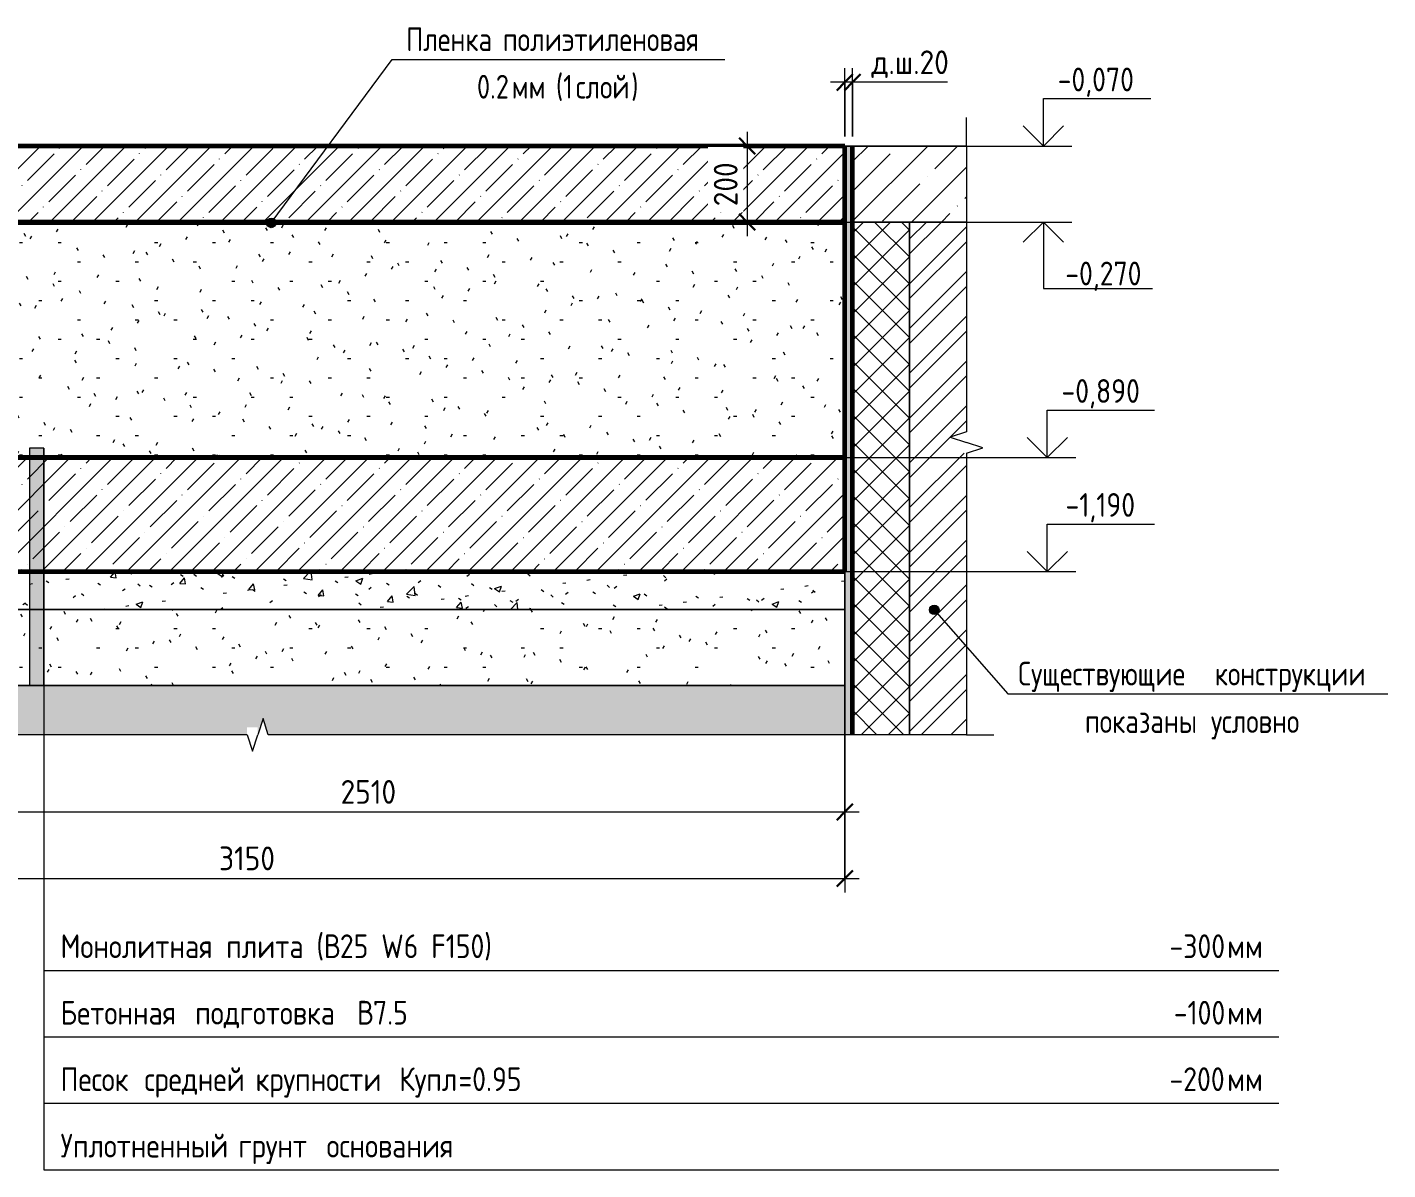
# Model space of a CAD drawing. Header units: millimetres. Extents: x 573 to 56472, y -2796 to 52567.
# Drawn here: x 14046 to 17627, y -2765 to 243 of the extents above; entities that cross this region are included whole.
import ezdxf

# ---------------------------------------------------------------- set-up
doc = ezdxf.new("R2010")
doc.units = ezdxf.units.MM
doc.linetypes.add('01 Штриховая _4 мм_', pattern=[6, 3.5, -2.5])
for name, color, linetype, lineweight in [('AA_Dim', 7, 'Continuous', 9), ('AA_Dim-25', 7, 'Continuous', 9), ('AA_Linii', 7, 'Continuous', 9), ('AA_Oformlenie', 7, 'Continuous', 9), ('AA_Vinoska', 7, 'Continuous', 9), ('AA_Visotnaya otmetka', 7, 'Continuous', 9), ('AF_Element', 7, 'Continuous', 20), ('AF_Element_Гидроизоляция', 253, 'Continuous', 20), ('AF_Perekritie', 7, 'Continuous', 60), ('AF_Perekritie_Гидроизоляция', 253, 'Continuous', 20), ('AF_Perekritie_Опалубка', 253, 'Continuous', 20), ('AF_Pokritie', 7, 'Continuous', 9), ('KR_Fundament', 7, 'Continuous', 20)]:
    doc.layers.add(name, color=color, linetype=linetype, lineweight=lineweight)
doc.styles.add('GOST Common_1', font='GOST_Common.ttf', dxfattribs={"width": 0.85, "height": 62.5})
doc.styles.add('ISOCPEUR_5', font='isocpeur.TTF', dxfattribs={"width": 0.9, "height": 62.5})
doc.styles.add('ISOCPEUR_6', font='isocpeur.TTF', dxfattribs={"width": 0.85, "height": 62.5})
doc.dimstyles.new('00_Точн_3_знака__прозр__2', dxfattribs={"dimscale": 304.8, "dimtxt": 62.672186, "dimasz": 0.139436, "dimexe": 0.123031, "dimexo": 0.082021, "dimgap": 0.008202, "dimtad": 1, "dimdec": 3, "dimrnd": 0.001, "dimdsep": 46, "dimtxsty": 'ISOCPEUR_5', "dimblk1": 'OBLIQUE', "dimblk2": 'OBLIQUE', "dimsah": 1, "dimcen": 0.09, "dimdle": 0.123031, "dimazin": 0, "dimtfac": 1, "dimtdec": 4, "dimtix": 1, "dimtmove": 1, "dimatfit": 3, "dimfxl": 1, "dimtvp": 1, "dimtolj": 1, "dimtzin": 0, "dimlwd": 18, "dimlwe": 18, "dimarcsym": 2})
doc.dimstyles.new('01_Точн_3_знака__непрозр__2', dxfattribs={"dimscale": 304.8, "dimtxt": 62.672186, "dimasz": 0.139436, "dimexe": 0.123031, "dimexo": 0.082021, "dimgap": 0.020505, "dimtad": 1, "dimdec": 3, "dimrnd": 0.001, "dimdsep": 46, "dimtxsty": 'ISOCPEUR_5', "dimblk1": 'OBLIQUE', "dimblk2": 'OBLIQUE', "dimsah": 1, "dimcen": 0.09, "dimdle": 0.123031, "dimazin": 0, "dimtfac": 1, "dimtdec": 4, "dimtix": 1, "dimtmove": 0, "dimatfit": 3, "dimfxl": 1, "dimtvp": 1, "dimtfill": 1, "dimtolj": 1, "dimtzin": 0, "dimlwd": 18, "dimlwe": 18, "dimarcsym": 2})
doc.dimstyles.new('03_Осевые_Точн_3_знака__прозр__1', dxfattribs={"dimscale": 304.8, "dimtxt": 62.672186, "dimasz": 0.139436, "dimexe": 0.123031, "dimexo": 0.082021, "dimgap": 0.008202, "dimtad": 1, "dimdec": 3, "dimrnd": 0.001, "dimdsep": 46, "dimtxsty": 'ISOCPEUR_5', "dimblk1": 'OBLIQUE', "dimblk2": 'OBLIQUE', "dimsah": 1, "dimcen": 0.09, "dimdle": 0.123031, "dimazin": 0, "dimtfac": 1, "dimtdec": 4, "dimtix": 1, "dimtmove": 0, "dimatfit": 3, "dimfxl": 1, "dimtvp": 1, "dimtolj": 1, "dimtzin": 0, "dimlwd": 18, "dimlwe": 18, "dimarcsym": 2})
pattern_1 = [(45, (14706.296, -680), (-56.1266, 56.1266), []), (45, (14762.42, -680), (-56.1266, 56.1266), [99.219, -19.844, 0.8382, -19.006])]
pattern_2 = [(0, (4018.137, -680), (203.2, 50.8), [8.382, -144.018, 8.382, -144.018, -812.8]), (0, (4018.137, -680), (203.2, 50.8), [-304.8, 8.382, -296.418, 8.382, -144.018, -355.6]), (0, (4018.137, -680), (203.2, 50.8), [-762, 8.382, -93.218, 8.382, -245.618]), (120, (4094.337, -654.6), (-145.5941, 150.5764), [8.382, -144.018, 8.382, -144.018, -812.8]), (120, (4094.337, -654.6), (-145.5941, 150.5764), [-304.8, 8.382, -296.418, 8.382, -144.018, -355.6]), (120, (4094.337, -654.6), (-145.5941, 150.5764), [-762, 8.382, -93.218, 8.382, -245.618]), (240, (4119.737, -553), (-57.6059, -201.3764), [8.382, -144.018, 8.382, -144.018, -812.8]), (240, (4119.737, -553), (-57.6059, -201.3764), [-304.8, 8.382, -296.418, 8.382, -144.018, -355.6]), (240, (4119.737, -553), (-57.6059, -201.3764), [-762, 8.382, -93.218, 8.382, -245.618])]

# ---------------------------------------------------------------- blocks, each defined once
blk = doc.blocks.new('Обобщенные модели 1 - Обобщенные модели 1-3680036-Сечение 1')
at = {"layer": 'AF_Element', "lineweight": 9}
h = blk.add_hatch(dxfattribs=at)
h.set_pattern_fill('FP_3', color=256, style=0, pattern_type=2)
h.set_pattern_definition(pattern_2)
h.paths.add_polyline_path([(2260.1, -1490), (5510.1, -1490), (5510.1, -1290), (2260.1, -1290)])
at = {"layer": 'AF_Element'}
for p, q in [((5510.1, -1290), (2260.1, -1290)), ((2260.1, -1290), (2260.1, -1490)), ((5510.1, -1490), (5510.1, -1290)), ((2260.1, -1490), (5510.1, -1490))]:
    blk.add_line(p, q, dxfattribs=at)
blk = doc.blocks.new('Грунт - Грунт-3689481-Сечение 1')
at = {"layer": 'AF_Perekritie', "lineweight": 9}
h = blk.add_hatch(dxfattribs=at)
h.set_pattern_fill('FP_3', color=256, style=0, pattern_type=2)
h.set_pattern_definition(pattern_2)
h.paths.add_polyline_path([(2610.1, -890), (5510.1, -890), (5510.1, -270), (3117, -270), (2610.1, -480), (2610.1, -882)])
at = {"layer": 'AF_Perekritie'}
for p, q in [((3117, -270), (2610.1, -480)), ((5510.1, -270), (3117, -270)), ((5510.1, -890), (5510.1, -270)), ((2610.1, -480), (2610.1, -890)), ((2610.1, -890), (5510.1, -890))]:
    blk.add_line(p, q, dxfattribs=at)
blk = doc.blocks.new('011_ЛинияОбрыва _ЭлУзла_Линия_ - Тип 1-3729394-Сечение 1')
at = {"layer": 'AA_Oformlenie'}
for p, q in [((5830.1, -70), (5830.1, -822.5)), ((5830.1, -878.2), (5830.1, -1620))]:
    blk.add_line(p, q, dxfattribs=at)
blk = doc.blocks.new('011_ЛинияОбрыва _ЭлУзла_Линия_ - Тип 1-3729814-Сечение 1')
at = {"layer": 'AA_Oformlenie'}
for p, q in [((3936.9, -1620), (2100.1, -1620)), ((5830.1, -1620), (3992.6, -1620))]:
    blk.add_line(p, q, dxfattribs=at)
blk = doc.blocks.new('DIMBLOCK43-Сечение 1')
at = {"layer": 'AA_Dim-25', "lineweight": 18}
for p, q in [((15941, -32.5), (15941, -307.5)), ((15946, -70), (15903.5, -70)), ((15941, -70), (15946, -70)), ((15946, -270), (15903.5, -270)), ((15941, -270), (15946, -270))]:
    blk.add_line(p, q, dxfattribs=at)
at = {"layer": 'AA_Dim-25', "lineweight": 30}
for p, q in [((15941, -70), (15919.7, -48.7)), ((15941, -70), (15962.2, -91.2)), ((15941, -270), (15919.7, -248.8)), ((15941, -270), (15962.2, -291.3))]:
    blk.add_line(p, q, dxfattribs=at)
at = {"layer": 'AA_Dim-25', "color": 0, "lineweight": 18, "insert": (15853.3, -228.5), "char_height": 62.5, "width": 140.48, "attachment_point": 1, "rotation": 90, "line_spacing_factor": 1.135194, "style": 'ISOCPEUR_5', "bg_fill": 3, "box_fill_scale": 1.25, "bg_fill_color": 256, "bg_fill_true_color": 13158600, "bg_fill_transparency": 0}
blk.add_mtext('200', dxfattribs=at)
blk = doc.blocks.new('_Oblique')
at = {"color": 0, "linetype": 'ByBlock', "lineweight": -2}
blk.add_line((-0.5, -0.5), (0.5, 0.5), dxfattribs=at)
blk = doc.blocks.new('Высотные отметки - Стрелка вверх-400292-Сечение 1')
at = {"layer": 'AA_Vinoska'}
for p, q in [((6032.6, 55), (6315.1, 55)), ((6032.6, -70), (6032.6, 55)), ((6032.6, -70), (5979.5, -17)), ((6032.6, -70), (6085.6, -17)), ((5957.6, -70), (6107.6, -70))]:
    blk.add_line(p, q, dxfattribs=at)
blk = doc.blocks.new('Высотные отметки - Стрелка вниз высокая-400290-Сечение 1')
at = {"layer": 'AA_Vinoska'}
for p, q in [((5957.6, -270), (6107.6, -270)), ((6032.6, -270), (5979.5, -323)), ((6032.6, -270), (6032.6, -445)), ((6032.6, -270), (6085.6, -323)), ((6032.6, -445), (6320.1, -445))]:
    blk.add_line(p, q, dxfattribs=at)
blk = doc.blocks.new('DIMBLOCK45-Сечение 1')
at = {"layer": 'AA_Dim-25', "lineweight": 18}
for p, q in [((13048.2, -1215), (13048.2, -2035.4)), ((13048.2, -1997.9), (13048.2, -1215)), ((16198.2, -1534.8), (16198.2, -2035.4)), ((16198.2, -1997.9), (16198.2, -1534.8)), ((13048.2, -1997.9), (16235.7, -1997.9))]:
    blk.add_line(p, q, dxfattribs=at)
at = {"layer": 'AA_Dim-25', "lineweight": 30}
for p, q in [((13048.2, -1997.9), (13027, -2019.2)), ((13048.2, -1997.9), (13069.5, -1976.7)), ((16198.2, -1997.9), (16177, -2019.2)), ((16198.2, -1997.9), (16219.5, -1976.7))]:
    blk.add_line(p, q, dxfattribs=at)
at = {"layer": 'AA_Dim-25', "color": 0, "lineweight": 18, "insert": (14551.1, -1914), "char_height": 62.5, "width": 173.117, "attachment_point": 1, "line_spacing_factor": 1.135194, "style": 'ISOCPEUR_5'}
blk.add_mtext('3150', dxfattribs=at)
blk = doc.blocks.new('DIMBLOCK47-Сечение 1')
at = {"layer": 'AA_Dim-25', "lineweight": 18}
for p, q in [((16198.2, -1215), (16198.2, -1860.4)), ((16198.2, -1822.9), (16198.2, -1215)), ((13688.2, -1817.9), (13688.2, -1860.4)), ((13688.2, -1822.9), (13688.2, -1817.9)), ((13688.2, -1822.9), (16235.7, -1822.9))]:
    blk.add_line(p, q, dxfattribs=at)
at = {"layer": 'AA_Dim-25', "lineweight": 30}
for p, q in [((13688.2, -1822.9), (13667, -1844.2)), ((13688.2, -1822.9), (13709.5, -1801.7)), ((16198.2, -1822.9), (16177, -1844.2)), ((16198.2, -1822.9), (16219.5, -1801.7))]:
    blk.add_line(p, q, dxfattribs=at)
at = {"layer": 'AA_Dim-25', "color": 0, "lineweight": 18, "insert": (14871.1, -1739), "char_height": 62.5, "width": 173.117, "attachment_point": 1, "line_spacing_factor": 1.135194, "style": 'ISOCPEUR_5'}
blk.add_mtext('2510', dxfattribs=at)
blk = doc.blocks.new('010_Флажок - ГИ_МФ_узел 1-3724691-Сечение 1')
at = {"layer": 'AA_Vinoska'}
blk.add_hatch(color=256, dxfattribs=at).paths.add_polyline_path([(3364.5, -1490), (3364.5, -865), (3402, -865), (3402, -1490)])
for p, q in [((3402, -865), (3364.5, -865)), ((3364.5, -865), (3364.5, -1490)), ((3402, -865), (3402, -2240)), ((3402, -1490), (3402, -865)), ((3364.5, -1490), (3402, -1490)), ((3402, -2240), (3402, -2415)), ((3402, -2240), (6652, -2240)), ((3402, -2415), (6652, -2415)), ((3402, -2415), (3402, -2590)), ((3402, -2590), (3402, -2765)), ((3402, -2590), (6652, -2590)), ((3402, -2765), (6652, -2765))]:
    blk.add_line(p, q, dxfattribs=at)
blk = doc.blocks.new('010_Текст с выноской - Текст 2 строки-3724744-Сечение 1')
at = {"layer": 'AA_Vinoska'}
blk.add_line((4319, 157.8), (5194, 157.8), dxfattribs=at)
blk = doc.blocks.new('010_Текст с выноской - Текст 2 строки-3729879-Сечение 1')
at = {"layer": 'AA_Vinoska'}
blk.add_line((5938.9, -1512.1), (6938.9, -1512.1), dxfattribs=at)
blk = doc.blocks.new('DIMBLOCK51-Сечение 1')
at = {"layer": 'AA_Dim-25', "lineweight": 18}
for p, q in [((16198.2, -45), (16198.2, 135.3)), ((16218.2, -45), (16218.2, 135.3)), ((16255.7, 97.8), (16160.7, 97.8)), ((16198.2, 97.8), (16198.2, -45)), ((16243.3, 97.8), (16208.2, 97.8)), ((16218.2, 97.8), (16218.2, -45)), ((16468.1, 97.8), (16243.3, 97.8))]:
    blk.add_line(p, q, dxfattribs=at)
at = {"layer": 'AA_Dim-25', "lineweight": 30}
for p, q in [((16198.2, 97.8), (16219.5, 119)), ((16218.2, 97.8), (16239.5, 119)), ((16198.2, 97.8), (16177, 76.5)), ((16218.2, 97.8), (16197, 76.5))]:
    blk.add_line(p, q, dxfattribs=at)
at = {"layer": 'AA_Dim-25', "color": 0, "lineweight": 18, "insert": (16268.3, 181.7), "char_height": 62.5, "width": 239.81, "attachment_point": 1, "line_spacing_factor": 1.135194, "style": 'ISOCPEUR_5'}
blk.add_mtext('д.ш.20', dxfattribs=at)

msp = doc.modelspace()

# ---------------------------------------------------------------- hatches: boundary and pattern name
at = {"layer": 'AA_Oformlenie'}
h = msp.add_hatch(dxfattribs=at)
h.set_pattern_fill('FP_5', color=250, style=0, pattern_type=2)
h.set_pattern_definition([(228.013, (14889.176, -426), (-2031.99144, -2286.00794), [34.172, -3383.048]), (184.97, (14866.316, -451.4), (3047.99862, 254.013734), [58.64, -5805.405]), (132.51, (14807.896, -456.48), (2539.97812, -2794.01959), [41.348, -4093.472]), (267.274, (14708.836, -519.98), (253.97289, 5080.00167), [53.4, -5286.644]), (292.834, (14706.296, -573.32), (-1270.018216, 3047.992396), [52.363, -5183.981]), (357.274, (14726.616, -621.58), (-5080.00167, 253.97289), [53.4, -5286.644]), (37.694, (14779.956, -624.12), (-3302.01103, -2539.986107), [70.619, -6991.312]), (72.255, (14835.836, -580.94), (1778.03156, 5587.989563), [66.672, -6600.526]), (121.43, (14856.156, -517.44), (-2032.025225, 3301.98444), [53.581, -5304.555]), (175.236, (14828.216, -471.72), (2793.99806, -254.01689), [61.171, -2997.394]), (222.397, (14767.256, -466.64), (-3048.021364, -2793.976117), [79.108, -7831.677]), (138.814, (14960.296, -522.52), (-1777.99827, 1524.00296), [27, -2673.056]), (171.469, (14939.976, -504.74), (3301.99806, -508.01404), [51.368, -5085.464]), (225, (14889.18, -497.12), (3e-14, -254), [35.92, -323.29]), (203.199, (14871.396, -466.64), (1269.99626, 508.00885), [19.344, -1915.062]), (291.801, (14853.616, -474.26), (-253.9944, 762.00245), [27.357, -1340.475]), (30.964, (14863.776, -499.66), (761.9973, 508.0033), [44.432, -1436.63]), (161.565, (14901.876, -476.8), (507.9998, -254.0006), [32.13, -771.09]), (16.389, (14706.296, -474.26), (2540.00709, 761.97597), [45.009, -4455.883]), (70.346, (14749.476, -461.56), (-1016.00879, -2793.99714), [37.76, -3738.222]), (293.199, (14901.876, -426), (-508.00885, 1269.99626), [38.688, -1895.718]), (343.61, (14917.116, -461.56), (-2539.99379, 762.0203), [45.009, -4455.883]), (339.444, (14706.296, -631.74), (-1270.0008, 507.99866), [43.404, -2126.773]), (294.775, (14746.936, -646.98), (-1269.9931, 2794.0027), [36.367, -3600.359]), (66.801, (14904.416, -680), (508.00885, 1269.99626), [38.688, -1895.718]), (17.354, (14919.656, -644.44), (-3302.00006, -1015.99885), [42.578, -4215.238]), (69.444, (14779.956, -680), (-507.99866, -1270.0008), [21.702, -2148.475]), (101.31, (14889.176, -680), (-254.0008, 1016.0003), [12.951, -1282.199]), (165.964, (14886.636, -667.3), (762.0014, -253.9968), [52.363, -994.905]), (186.009, (14835.836, -654.6), (2540.00024, 253.99973), [48.527, -4804.136]), (303.69, (14863.776, -522.52), (-253.9991, 508), [36.632, -879.178]), (353.157, (14884.096, -553), (4317.998074, -508.016712), [63.956, -6331.601]), (60.945, (14947.596, -560.62), (-1016.01265, -1777.99294), [26.151, -2588.939]), (90, (14960.3, -537.76), (-254, 254), [15.24, -238.76]), (120.256, (14830.756, -646.98), (1015.98679, -1778.00772), [35.287, -3493.394]), (48.013, (14812.976, -616.5), (2031.99144, 2286.00794), [68.344, -3348.876]), (0, (14858.7, -565.7), (254, 254), [66.04, -187.96]), (325.305, (14924.736, -565.7), (-2540.00538, 1777.99317), [40.161, -3975.932]), (254.055, (14957.756, -588.56), (-253.9927, -1016.00235), [36.983, -1812.165]), (207.646, (14947.596, -624.12), (-4825.999284, -2540.001884), [60.215, -5961.246]), (175.426, (14894.256, -652.06), (-3301.999344, 254.004155), [63.703, -6306.585])])
h.paths.add_polyline_path([(14653.2203, -1620), (14666.9703, -1576.6987), (14680.7203, -1620), (16218.2203, -1620), (16218.2203, -70), (16198.2203, -70), (16198.2203, -1490), (12948.2203, -1490), (12948.2203, -1190), (12918.2203, -1190), (12918.2203, -1160), (13018.2203, -1160), (13018.2203, -390), (12788.2203, -390), (12788.2203, -971.8457), (12807.8467, -971.8457), (12807.8467, -1000), (12788.2203, -1000), (12831.5216, -1013.75), (12788.2203, -1027.5), (12788.2203, -1620), (14625.066, -1620), (14625.066, -1600.3736), (14653.2203, -1600.3736)])
h = msp.add_hatch(dxfattribs=at)
h.set_pattern_fill('FP_7', color=250, style=0, pattern_type=2)
h.set_pattern_definition([(45, (14706.3, -680), (-78.577, 78.577), []), (45, (14784.87, -680), (-78.577, 78.577), [138.906, -27.781, 0.838, -26.943])])
h.paths.add_polyline_path([(16518.2203, -270), (16518.2203, -70), (16218.2203, -70), (16218.2203, -270), (16368.2203, -270)])
h = msp.add_hatch(dxfattribs=at)
h.set_pattern_fill('FP_6', color=250, style=0, pattern_type=2)
h.set_pattern_definition([(45, (14706.296, -680), (-35.3553, 35.3553), []), (135, (14706.296, -680), (-35.3553, -35.3553), [])])
h.paths.add_polyline_path([(16218.2203, -1620), (16368.2203, -1620), (16368.2203, -270), (16218.2203, -270)])
h = msp.add_hatch(dxfattribs=at)
h.set_pattern_fill('FP_8', color=250, style=0, pattern_type=2)
h.set_pattern_definition([(45, (14706.296, -680), (-58.933, 58.933), []), (45, (14745.585, -680), (-58.933, 58.933), [])])
h.paths.add_polyline_path([(16498.5939, -1620), (16518.2203, -1620), (16518.2203, -878.1543), (16498.5939, -878.1543), (16498.5939, -850), (16518.2203, -850), (16474.919, -836.25), (16518.2203, -822.5), (16518.2203, -270), (16368.2203, -270), (16368.2203, -1620), (16474.919, -1620)])
at = {"layer": 'AA_Vinoska'}
h = msp.add_hatch(color=256, dxfattribs=at)
edge = h.paths.add_edge_path()
edge.add_arc((14688.5267, -272.4207), 12.5, 0, 360)
h = msp.add_hatch(color=256, dxfattribs=at)
edge = h.paths.add_edge_path()
edge.add_arc((16433.5323, -1290.9203), 12.5, 0, 360)
at = {"layer": 'AF_Perekritie', "lineweight": 9}
h = msp.add_hatch(dxfattribs=at)
h.set_pattern_fill('FP_2', color=256, style=0, pattern_type=2)
h.set_pattern_definition(pattern_1)
h.paths.add_polyline_path([(13648.2203, -270), (16198.2203, -270), (16198.2203, -70), (13648.2203, -70)])
h = msp.add_hatch(dxfattribs=at)
h.set_pattern_fill('FP_2', color=256, style=0, pattern_type=2)
h.set_pattern_definition(pattern_1)
h.paths.add_polyline_path([(16155.3632, -1190), (16198.2203, -1190), (16198.2203, -890), (13298.2203, -890), (13298.2203, -898), (13048.2203, -898), (13048.2203, -1190), (14201.5289, -1190)])
at = {"layer": 'AF_Pokritie'}
h = msp.add_hatch(dxfattribs=at)
h.set_pattern_fill('FP_4', color=256, style=0, pattern_type=2)
h.set_pattern_definition([(50, (14706.3, -680), (182.185, -15.939), [19.05, -209.55]), (355, (14706.3, -680), (-35.242, 191.057), [15.24, -167.64]), (100.451, (14721.48, -681.33), (146.943, 175.117), [16.19, -178.09]), (46.184, (14706.3, -629.2), (271.08, -42.043), [28.575, -314.325]), (96.636, (14728.89, -632.7), (237.403, 247.427), [24.285, -267.135]), (351.184, (14706.3, -629.2), (237.405, 247.425), [22.86, -251.46]), (21, (14731.7, -641.9), (151.615, -102.266), [19.05, -209.55]), (326, (14731.7, -641.9), (61.802, 184.188), [15.24, -167.64]), (71.451, (14744.33, -650.42), (213.417, 81.921), [16.19, -178.09]), (37.5, (14706.296, -680), (3.0883, 84.555), [8.382, -157.226, 8.382, -161.798, -168.275]), (37.5, (14706.296, -680), (3.0883, 84.555), [-335.788, 8.382, -159.893]), (7.5, (14706.3, -680), (66.8194, 100.1807), [8.382, -88.646, 8.382, -153.416, -64.135]), (7.5, (14706.3, -680), (66.8194, 100.1807), [-258.826, 8.382, -55.753]), (327.5, (14649.654, -680), (135.5905, -5.729), [8.382, -55.118, 8.382, -189.738, -262.89]), (327.5, (14649.654, -680), (135.5905, -5.729), [-261.62, 8.382, -254.508]), (317.5, (14624.25, -680), (148.129, 25.427), [8.382, -74.168, 8.382, -123.19, -186.69]), (317.5, (14624.25, -680), (148.129, 25.427), [-214.122, 8.382, -178.308])])
h.paths.add_polyline_path([(16169.6489, -1290), (16198.2203, -1290), (16198.2203, -1190), (12948.2203, -1190), (12948.2203, -1290), (14201.5289, -1290)])

# ---------------------------------------------------------------- linework, layer by layer
at = {"layer": 'AA_Linii'}
for p, q in [((16218.2203, -70), (16198.2203, -70)), ((16198.2203, -70), (16198.2203, -1490)), ((16218.2203, -1620), (16218.2203, -70)), ((16218.2203, -70), (16218.2203, -270)), ((16518.2203, -70), (16218.2203, -70)), ((16368.2203, -270), (16218.2203, -270)), ((16218.2203, -270), (16218.2203, -1620)), ((16218.2203, -270), (16518.2203, -270)), ((16368.2203, -1620), (16368.2203, -270)), ((16518.2203, -270), (16368.2203, -270)), ((16368.2203, -270), (16368.2203, -1620)), ((16198.2203, -1490), (12948.2203, -1490))]:
    msp.add_line(p, q, dxfattribs=at)
at = {"layer": 'AA_Linii', "lineweight": 60}
for p, q in [((16218.2203, -270), (16218.2203, -70)), ((16218.2203, -1620), (16218.2203, -270))]:
    msp.add_line(p, q, dxfattribs=at)
at = {"layer": 'AA_Vinoska'}
for p, q in [((14688.5267, -272.4207), (15007.1964, 157.8394)), ((16518.2203, -70), (16518.2203, 5)), ((16518.2203, -822.5), (16474.919, -836.25)), ((16474.919, -836.25), (16518.2203, -850)), ((16561.5454, -864.0772), (16518.2203, -850)), ((16518.2203, -878.1543), (16561.5454, -864.0772)), ((16433.5323, -1290.9203), (16627.0708, -1512.1375)), ((14666.9703, -1576.6987), (14653.2203, -1620)), ((14680.7203, -1620), (14666.9703, -1576.6987)), ((14625.066, -1620), (14639.1431, -1663.3251)), ((14639.1431, -1663.3251), (14653.2203, -1620)), ((16518.2203, -1620), (16590.1345, -1620))]:
    msp.add_line(p, q, dxfattribs=at)
for centre in [(14688.5267, -272.4207), (16433.5323, -1290.9203)]:
    msp.add_circle(centre, 12.5, dxfattribs=at)
at = {"layer": 'AA_Visotnaya otmetka'}
for p, q in [((16010.3622, -70), (16461.6413, -70)), ((16461.6413, -70), (16720.7307, -70)), ((16022.0838, -270), (16561.2743, -270)), ((16561.2743, -270), (16720.7307, -270)), ((16022.0838, -890), (16467.5021, -890)), ((16467.5021, -890), (16730.7834, -890)), ((16080.6915, -1190), (16444.059, -1190)), ((16444.059, -1190), (16730.7834, -1190))]:
    msp.add_line(p, q, dxfattribs=at)
at = {"layer": 'AF_Perekritie_Гидроизоляция', "lineweight": 60}
for p, q in [((16198.2203, -270), (13805.2051, -270)), ((13805.2051, -271), (16198.2203, -271)), ((16198.2203, -271), (16198.2203, -270))]:
    msp.add_line(p, q, dxfattribs=at)
at = {"layer": 'AF_Perekritie_Опалубка', "lineweight": 60}
for p, q in [((16198.2203, -70), (13648.2203, -70)), ((16198.2203, -270), (16198.2203, -70))]:
    msp.add_line(p, q, dxfattribs=at)
at = {"layer": 'AF_Pokritie', "lineweight": 20}
for p, q in [((16198.2203, -1190), (12948.2203, -1190)), ((16198.2203, -1290), (16198.2203, -1190)), ((12948.2203, -1290), (16198.2203, -1290))]:
    msp.add_line(p, q, dxfattribs=at)
at = {"layer": 'KR_Fundament', "lineweight": 60}
for p, q in [((16198.2203, -890), (13298.2203, -890)), ((16198.2203, -1190), (16198.2203, -890)), ((13048.2203, -1190), (16198.2203, -1190))]:
    msp.add_line(p, q, dxfattribs=at)

# ---------------------------------------------------------------- block references
at = {"layer": 'AA_Oformlenie'}
for name in ['011_ЛинияОбрыва _ЭлУзла_Линия_ - Тип 1-3729394-Сечение 1', '011_ЛинияОбрыва _ЭлУзла_Линия_ - Тип 1-3729814-Сечение 1']:
    msp.add_blockref(name, (10688.1587, 0), dxfattribs=at)
at = {"layer": 'AA_Vinoska'}
for name in ['010_Текст с выноской - Текст 2 строки-3724744-Сечение 1', 'Высотные отметки - Стрелка вверх-400292-Сечение 1', 'Высотные отметки - Стрелка вниз высокая-400290-Сечение 1', '010_Флажок - ГИ_МФ_узел 1-3724691-Сечение 1', '010_Текст с выноской - Текст 2 строки-3729879-Сечение 1']:
    msp.add_blockref(name, (10688.1587, 0), dxfattribs=at)
at = {"layer": 'AA_Visotnaya otmetka'}
for p in [(10698.2114, -820), (10698.2114, -1120)]:
    msp.add_blockref('Высотные отметки - Стрелка вверх-400292-Сечение 1', p, dxfattribs=at)
at = {"layer": 'AF_Element_Гидроизоляция'}
msp.add_blockref('Обобщенные модели 1 - Обобщенные модели 1-3680036-Сечение 1', (10688.1587, 0), dxfattribs=at)
at = {"layer": 'AF_Perekritie', "linetype": '01 Штриховая _4 мм_', "lineweight": 20}
msp.add_blockref('Грунт - Грунт-3689481-Сечение 1', (10688.1587, 0), dxfattribs=at)

# ---------------------------------------------------------------- texts
at = {"layer": 'AA_Vinoska', "char_height": 62.5, "attachment_point": 1, "style": 'GOST Common_1'}
for s, insert, width in [('Пленка', (15043.6097, 242.397), 286.202437), ('\\fGOST Common|b0|i0|c204|p34|;\\W.85; ', (15279.7503, 242.397), 22.146617), ('полиэтиленовая', (15298.0231, 242.397), 660.991344), ('0.2', (15229.866, 117.397), 110.733086), (' (1 ', (15405.5658, 117.397), 102.215156), ('слой', (15489.9018, 117.397), 177.172937), ('\\fGOST Common|b0|i0|c204|p34|;\\W.85;)', (15636.0841, 117.397), 25.553789), ('мм', (15321.2299, 117.397), 102.215156), ('Существующие', (16654.3717, -1427.5799), 604.773008), ('\\fGOST Common|b0|i0|c204|p34|;\\W.85; ', (17153.3593, -1427.5799), 22.146617), ('конструкции', (17171.6321, -1427.5799), 516.186539), ('показаны', (16830.0029, -1552.5799), 379.899664), ('\\fGOST Common|b0|i0|c204|p34|;\\W.85; ', (17143.4515, -1552.5799), 22.146617), ('условно', (17161.7243, -1552.5799), 315.163398)]:
    msp.add_mtext(s, dxfattribs=dict(at, insert=insert, width=width))
at = {"layer": 'AA_Visotnaya otmetka', "char_height": 62.5, "attachment_point": 1, "line_spacing_factor": 1.135194, "style": 'ISOCPEUR_6'}
for s, insert, width in [('-0,070', (16758.2726, 136.4199), 239.899334), ('-0,270', (16778.2726, -374.3295), 239.899334), ('-0,890', (16768.3254, -683.5801), 239.899334), ('-1,190', (16778.9792, -983.5801), 214.330126)]:
    msp.add_mtext(s, dxfattribs=dict(at, insert=insert, width=width))

# ---------------------------------------------------------------- dimensions: what is measured, and where the dimension line sits
at = {"layer": 'AA_Dim', "lineweight": 18}
dim = msp.add_linear_dim(base=(16198.2203, 97.7663), p1=(16218.2203, -70), p2=(16198.2203, -70), dimstyle='00_Точн_3_знака__прозр__2', override={"dimpost": 'д.ш.<>', "dimfxl": 20}, dxfattribs=at)
dim.commit()
dim.dimension.update_dxf_attribs({"geometry": 'DIMBLOCK51-Сечение 1', "text_midpoint": (16388.1729, 140.0195), "dimtype": 160})
for base, p1, p2, override, picture, middle in [((16198.2203, -1997.9057), (13048.2203, -1190), (16198.2203, -1509.7959), {"dimpost": '<>', "dimfxl": 3166.191624}, 'DIMBLOCK45-Сечение 1', (14623.2203, -1964.1557)), ((16198.2203, -1822.9057), (13688.2203, -1792.8537), (16198.2203, -1190), {"dimpost": '<>', "dimfxl": 2581.381904}, 'DIMBLOCK47-Сечение 1', (14943.2203, -1789.1557))]:
    dim = msp.add_linear_dim(base=base, p1=p1, p2=p2, dimstyle='03_Осевые_Точн_3_знака__прозр__1', override=override, dxfattribs=at)
    dim.commit()
    dim.dimension.update_dxf_attribs({"geometry": picture, "text_midpoint": middle})

# ---------------------------------------------------------------- next in the draw order: texts
at = {"layer": 'AA_Vinoska', "char_height": 62.5, "attachment_point": 1, "style": 'ISOCPEUR_6', "bg_fill": 3, "box_fill_scale": 1.25, "bg_fill_color": 256, "bg_fill_true_color": 13158600, "bg_fill_transparency": 0}
for s, insert, width in [('Монолитная', (14134.1059, -2145.2497), 488.929164), ('-300', (17052.5395, -2145.2497), 183.987281), ('Бетонная', (14134.1059, -2320.2497), 390.12118), ('-100', (17063.802, -2320.2497), 170.358594), ('Песок', (14134.1059, -2495.2497), 228.280516), ('-200', (17052.5395, -2495.2497), 183.987281), ('Уплотненный', (14134.1059, -2670.2497), 528.111641)]:
    msp.add_mtext(s, dxfattribs=dict(at, insert=insert, width=width))

# ---------------------------------------------------------------- next in the draw order: dimensions: what is measured, and where the dimension line sits
at = {"layer": 'AA_Dim', "lineweight": 18}
dim = msp.add_linear_dim(base=(15940.9691, -270), p1=(15971.0212, -70), p2=(15971.0212, -270), angle=90, dimstyle='01_Точн_3_знака__непрозр__2', override={"dimpost": '<>', "dimfxl": 200}, dxfattribs=at)
dim.commit()
dim.dimension.update_dxf_attribs({"geometry": 'DIMBLOCK43-Сечение 1', "text_midpoint": (15903.4691, -170)})

# ---------------------------------------------------------------- next in the draw order: texts
at = {"layer": 'AA_Vinoska', "char_height": 62.5, "attachment_point": 1, "style": 'ISOCPEUR_6', "bg_fill": 3, "box_fill_scale": 1.25, "bg_fill_color": 256, "bg_fill_true_color": 13158600, "bg_fill_transparency": 0}
for s, insert, width in [('\\fISOCPEUR|b0|i0|c204|p34|;\\W.85; ', (14537.5128, -2145.2497), 39.182477), ('мм', (17204.3442, -2145.2497), 102.215156), ('\\fISOCPEUR|b0|i0|c204|p34|;\\W.85; ', (14455.9881, -2320.2497), 39.182477), ('мм', (17204.3619, -2320.2497), 102.215156), ('\\fISOCPEUR|b0|i0|c204|p34|;\\W.85; ', (14322.4562, -2495.2497), 39.182477), ('мм', (17204.3442, -2495.2497), 102.215156), ('\\fISOCPEUR|b0|i0|c204|p34|;\\W.85; ', (14569.8416, -2670.2497), 39.182477)]:
    msp.add_mtext(s, dxfattribs=dict(at, insert=insert, width=width))

# ---------------------------------------------------------------- next in the draw order: texts
for s, insert, width in [('плита', (14569.8416, -2145.2497), 247.019961), ('подготовка', (14488.3169, -2320.2497), 477.004062), ('средней', (14354.785, -2495.2497), 315.163398), ('грунт', (14602.1704, -2670.2497), 241.909203)]:
    msp.add_mtext(s, dxfattribs=dict(at, insert=insert, width=width))

# ---------------------------------------------------------------- next in the draw order: texts
for s, insert, width in [(' (', (14773.6535, -2145.2497), 64.736266), ('\\fISOCPEUR|b0|i0|c204|p34|;\\W.85; ', (14881.8846, -2320.2497), 39.182477), ('\\fISOCPEUR|b0|i0|c204|p34|;\\W.85; ', (14614.8208, -2495.2497), 39.182477), ('\\fISOCPEUR|b0|i0|c204|p34|;\\W.85; ', (14801.7654, -2670.2497), 39.182477)]:
    msp.add_mtext(s, dxfattribs=dict(at, insert=insert, width=width))

# ---------------------------------------------------------------- next in the draw order: texts
for s, insert, width in [('\\fISOCPEUR|b0|i0|c204|p34|;\\W.85;В', (14827.0662, -2145.2497), 51.107578), ('\\fISOCPEUR|b0|i0|c204|p34|;\\W.85;В', (14914.2134, -2320.2497), 51.107578), ('крупности', (14647.1496, -2495.2497), 419.082141), ('основания', (14834.0942, -2670.2497), 412.267797)]:
    msp.add_mtext(s, dxfattribs=dict(at, insert=insert, width=width))

# ---------------------------------------------------------------- next in the draw order: texts
for s, insert, width in [('25 W6 F150)', (14869.2342, -2145.2497), 483.818406), ('7.5', (14956.3813, -2320.2497), 110.733086), ('\\fISOCPEUR|b0|i0|c204|p34|;\\W.85; ', (14992.9269, -2495.2497), 39.182477)]:
    msp.add_mtext(s, dxfattribs=dict(at, insert=insert, width=width))

# ---------------------------------------------------------------- next in the draw order: texts
at = {"layer": 'AA_Vinoska', "insert": (15025.2557, -2495.2497), "char_height": 62.5, "width": 189.098039, "attachment_point": 1, "style": 'ISOCPEUR_6', "bg_fill": 3, "box_fill_scale": 1.25, "bg_fill_color": 256, "bg_fill_true_color": 13158600, "bg_fill_transparency": 0}
msp.add_mtext('Купл', dxfattribs=at)

# ---------------------------------------------------------------- next in the draw order: texts
at = {"layer": 'AA_Vinoska', "insert": (15181.2772, -2495.2497), "char_height": 62.5, "width": 202.726727, "attachment_point": 1, "style": 'ISOCPEUR_6', "bg_fill": 3, "box_fill_scale": 1.25, "bg_fill_color": 256, "bg_fill_true_color": 13158600, "bg_fill_transparency": 0}
msp.add_mtext('=0.95', dxfattribs=at)

doc.saveas('drawing.dxf')
